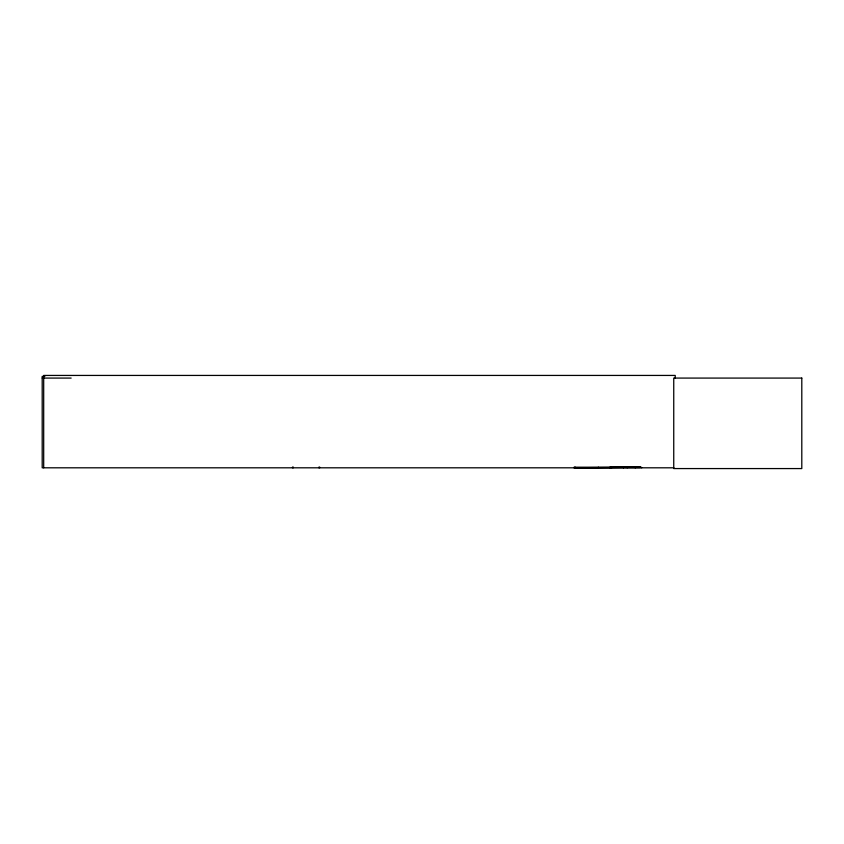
<?xml version="1.0" encoding="UTF-8"?>
<svg xmlns="http://www.w3.org/2000/svg" width="844" height="844" viewBox="0 0 844 844"><rect width="100%" height="100%" fill="white"/><g stroke="black" fill="none" stroke-linecap="round" stroke-linejoin="round"><path stroke-width="1.27" d="M598.47 467.808L598.375 467.207M635.226 467.207L635.237 467.808L635.131 467.207M640.501 467.407L640.438 467.091M574.5 467.776L574.226 467.207L640.997 467.249L641.725 467.808M574.226 467.207L574.163 467.798L640.512 467.587M575.007 467.776L575.302 467.207L575.386 467.787M610.412 467.776L610.898 467.481M610.581 467.787L610.708 467.207L610.771 467.776M611.278 467.776L611.362 467.207L611.657 467.755M627.271 467.713L627.208 467.734M44.837 376.382L42.2 376.382L42.2 467.808L673.913 467.808M42.2 378.08L71.149 378.08M574.142 467.734L640.965 467.249L609.811 467.249L609.843 467.808M675.232 378.08L675.232 375.432L43.688 375.432L43.688 467.808M623.41 467.249L623.41 467.808M319.676 467.059L319.676 467.808M318.926 467.059L318.926 467.808M293.29 467.059L293.29 467.808M292.53 467.059L292.53 467.808M801.8 378.08L673.744 378.08L673.744 468.568L801.8 468.568L801.8 378.08"/></g></svg>
